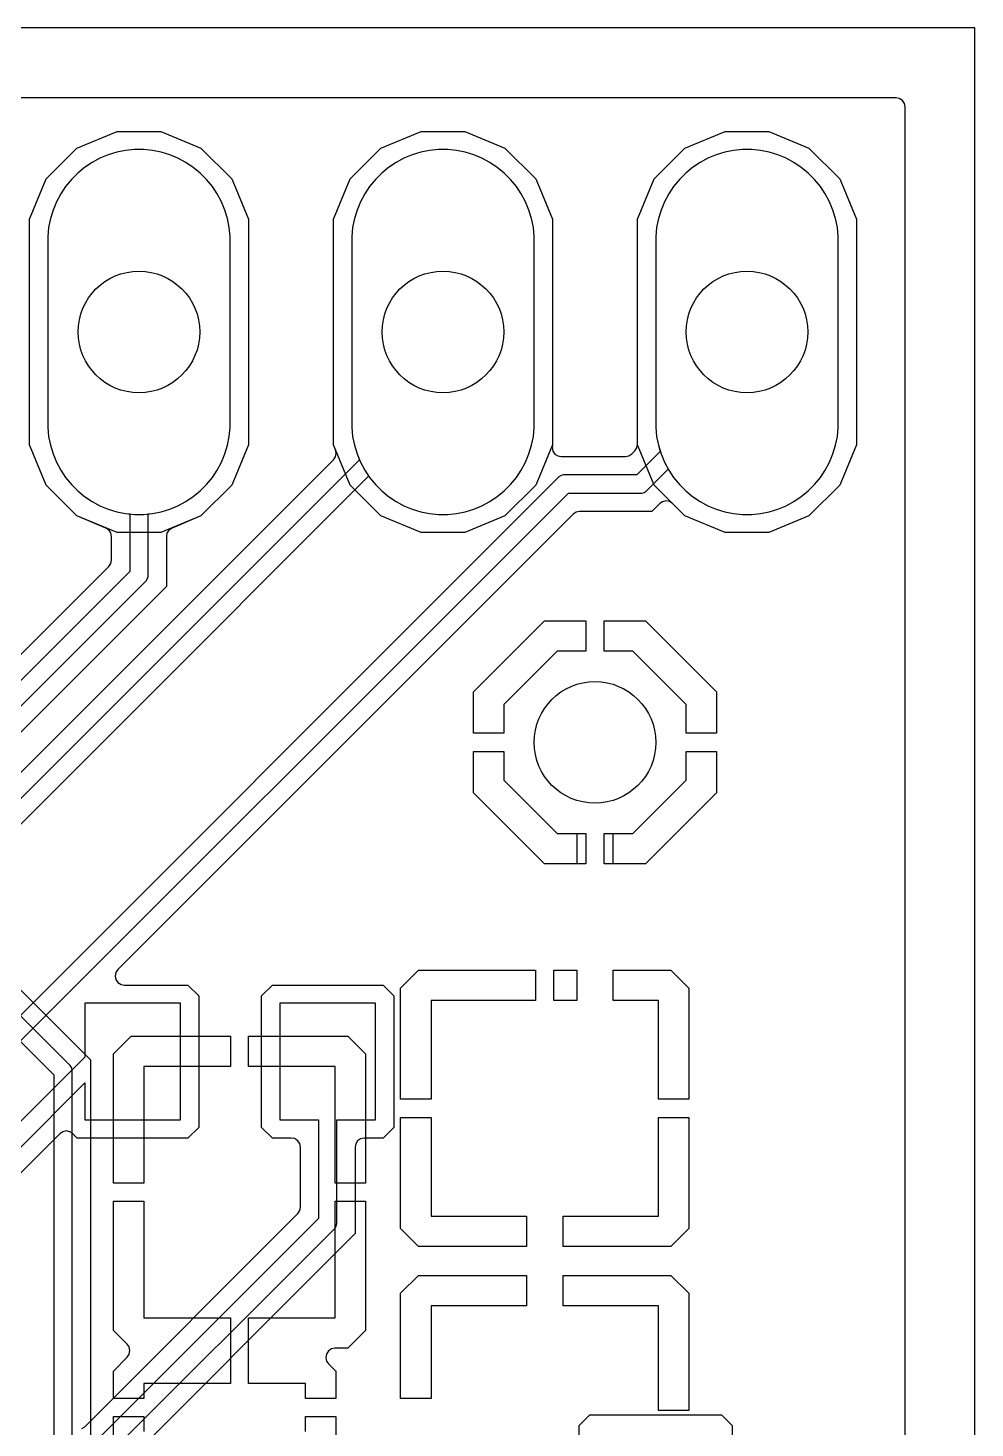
# Model space of a CAD drawing. Header units: millimetres. Extents: x 22.9 to 64.8, y 41.9 to 68.6.
# Drawn here: x 56.86 to 64.77, y 56.88 to 68.58 of the extents above; entities that cross this region are included whole.
import ezdxf

# ---------------------------------------------------------------- set-up
doc = ezdxf.new("R2010")
doc.units = ezdxf.units.MM

msp = doc.modelspace()

# ---------------------------------------------------------------- linework, layer by layer
at = {"layer": '16_copper'}
for points in [[(23.52, 42.494), (64.11, 42.494), (64.139, 42.5), (64.164, 42.517), (64.181, 42.543), (64.186, 42.57), (64.186, 67.92), (64.18, 67.949), (64.163, 67.974), (64.137, 67.991), (64.11, 67.996), (23.52, 67.996)], [(54.516, 61.062), (57.534, 64.08), (57.551, 64.106), (57.556, 64.134), (57.556, 64.332), (57.55, 64.362), (57.533, 64.387), (57.509, 64.402), (57.267, 64.503), (57.01, 64.76), (56.871, 65.096), (56.871, 66.984), (57.01, 67.32), (57.267, 67.577), (57.603, 67.716), (57.967, 67.716), (58.303, 67.577), (58.56, 67.32), (58.699, 66.984), (58.699, 65.096), (58.56, 64.76), (58.303, 64.503), (58.061, 64.402), (58.035, 64.385), (58.019, 64.36), (58.014, 64.332), (58.014, 63.913), (54.965, 60.865)], [(55.195, 60.757), (59.411, 64.973), (59.428, 64.998), (59.433, 65.028), (59.427, 65.056), (59.411, 65.096), (59.411, 66.984), (59.55, 67.32), (59.807, 67.577), (60.143, 67.716), (60.507, 67.716), (60.843, 67.577), (61.1, 67.32), (61.239, 66.984), (61.239, 65.087), (61.237, 65.074), (61.243, 65.045), (61.26, 65.02), (61.286, 65.004), (61.313, 64.999), (61.85, 64.999), (61.879, 65.005), (61.904, 65.021), (61.928, 65.046), (61.945, 65.071), (61.951, 65.099), (61.951, 66.984), (62.09, 67.32), (62.347, 67.577), (62.683, 67.716), (63.047, 67.716), (63.383, 67.577), (63.64, 67.32), (63.779, 66.984), (63.779, 65.096), (63.64, 64.76), (63.383, 64.503), (63.047, 64.364), (62.683, 64.364), (62.347, 64.503), (62.243, 64.606), (62.218, 64.623), (62.188, 64.629), (62.159, 64.622), (62.136, 64.606), (62.071, 64.541), (61.467, 64.541), (61.438, 64.535), (61.413, 64.519), (57.608, 60.713), (57.591, 60.688), (57.585, 60.658), (57.592, 60.629), (57.609, 60.604), (57.635, 60.588), (57.662, 60.583), (58.194, 60.583), (58.284, 60.494), (58.284, 59.394), (58.194, 59.305), (57.269, 59.305), (57.233, 59.341), (57.207, 59.358), (57.177, 59.364), (57.148, 59.357), (57.125, 59.341), (56.385, 58.602)], [(54.635, 60.75), (57.846, 63.961), (57.856, 63.979), (57.861, 63.998), (57.861, 64.52), (57.897, 64.523), (57.97, 64.538), (58.042, 64.56), (58.111, 64.588), (58.177, 64.624), (58.239, 64.665), (58.297, 64.713), (58.35, 64.766), (58.398, 64.824), (58.439, 64.886), (58.475, 64.952), (58.503, 65.021), (58.525, 65.093), (58.54, 65.166), (58.547, 65.241), (58.547, 66.839), (58.54, 66.914), (58.525, 66.987), (58.503, 67.059), (58.475, 67.128), (58.439, 67.194), (58.398, 67.256), (58.35, 67.314), (58.297, 67.367), (58.239, 67.415), (58.177, 67.456), (58.111, 67.492), (58.042, 67.52), (57.97, 67.542), (57.897, 67.557), (57.822, 67.564), (57.748, 67.564), (57.673, 67.557), (57.6, 67.542), (57.528, 67.52), (57.459, 67.492), (57.393, 67.456), (57.331, 67.415), (57.273, 67.367), (57.22, 67.314), (57.172, 67.256), (57.131, 67.194), (57.095, 67.128), (57.067, 67.059), (57.045, 66.987), (57.03, 66.914), (57.023, 66.839), (57.023, 65.241), (57.03, 65.166), (57.045, 65.093), (57.067, 65.021), (57.095, 64.952), (57.131, 64.886), (57.172, 64.824), (57.22, 64.766), (57.273, 64.713), (57.331, 64.665), (57.393, 64.624), (57.459, 64.588), (57.528, 64.56), (57.6, 64.538), (57.673, 64.523), (57.709, 64.52), (57.709, 64.04), (54.525, 60.855)], [(55.425, 60.555), (59.704, 64.835), (59.712, 64.824), (59.76, 64.766), (59.813, 64.713), (59.871, 64.665), (59.933, 64.624), (59.999, 64.588), (60.068, 64.56), (60.14, 64.538), (60.213, 64.523), (60.288, 64.516), (60.362, 64.516), (60.437, 64.523), (60.51, 64.538), (60.582, 64.56), (60.651, 64.588), (60.717, 64.624), (60.779, 64.665), (60.837, 64.713), (60.89, 64.766), (60.938, 64.824), (60.979, 64.886), (61.015, 64.952), (61.043, 65.021), (61.065, 65.093), (61.08, 65.166), (61.087, 65.241), (61.087, 66.839), (61.08, 66.914), (61.065, 66.987), (61.043, 67.059), (61.015, 67.128), (60.979, 67.194), (60.938, 67.256), (60.89, 67.314), (60.837, 67.367), (60.779, 67.415), (60.717, 67.456), (60.651, 67.492), (60.582, 67.52), (60.51, 67.542), (60.437, 67.557), (60.362, 67.564), (60.288, 67.564), (60.213, 67.557), (60.14, 67.542), (60.068, 67.52), (59.999, 67.492), (59.933, 67.456), (59.871, 67.415), (59.813, 67.367), (59.76, 67.314), (59.712, 67.256), (59.671, 67.194), (59.635, 67.128), (59.607, 67.059), (59.585, 66.987), (59.57, 66.914), (59.563, 66.839), (59.563, 65.241), (59.57, 65.166), (59.585, 65.093), (59.607, 65.021), (59.627, 64.973), (55.261, 60.607)], [(56.323, 59.645), (61.373, 64.694), (61.986, 64.694), (62.005, 64.699), (62.023, 64.709), (62.207, 64.893), (62.211, 64.886), (62.252, 64.824), (62.3, 64.766), (62.353, 64.713), (62.411, 64.665), (62.473, 64.624), (62.539, 64.588), (62.608, 64.56), (62.68, 64.538), (62.753, 64.523), (62.828, 64.516), (62.902, 64.516), (62.977, 64.523), (63.05, 64.538), (63.122, 64.56), (63.191, 64.588), (63.257, 64.624), (63.319, 64.665), (63.377, 64.713), (63.43, 64.766), (63.478, 64.824), (63.519, 64.886), (63.555, 64.952), (63.583, 65.021), (63.605, 65.093), (63.62, 65.166), (63.627, 65.241), (63.627, 66.839), (63.62, 66.914), (63.605, 66.987), (63.583, 67.059), (63.555, 67.128), (63.519, 67.194), (63.478, 67.256), (63.43, 67.314), (63.377, 67.367), (63.319, 67.415), (63.257, 67.456), (63.191, 67.492), (63.122, 67.52), (63.05, 67.542), (62.977, 67.557), (62.902, 67.564), (62.828, 67.564), (62.753, 67.557), (62.68, 67.542), (62.608, 67.52), (62.539, 67.492), (62.473, 67.456), (62.411, 67.415), (62.353, 67.367), (62.3, 67.314), (62.252, 67.256), (62.211, 67.194), (62.175, 67.128), (62.147, 67.059), (62.125, 66.987), (62.11, 66.914), (62.103, 66.839), (62.103, 65.241), (62.11, 65.166), (62.125, 65.093), (62.14, 65.042), (61.944, 64.846), (61.331, 64.846), (61.312, 64.841), (61.294, 64.831), (56.216, 59.752)], [(57.307, 56.877), (57.332, 56.893), (59.111, 58.673), (59.128, 58.698), (59.134, 58.726), (59.134, 59.228), (59.128, 59.258), (59.11, 59.283), (59.085, 59.3), (59.057, 59.305), (58.9, 59.305), (58.81, 59.394), (58.81, 60.494), (58.9, 60.583), (59.825, 60.583), (59.914, 60.494), (59.914, 59.394), (59.825, 59.305), (59.667, 59.305), (59.637, 59.299), (59.612, 59.281), (59.596, 59.256), (59.591, 59.228), (59.591, 58.506), (57.499, 56.413)], [(56.21, 58.642), (57.332, 59.765), (57.332, 59.457), (58.131, 59.457), (58.131, 60.431), (57.332, 60.431), (57.332, 59.98), (56.073, 58.721)], [(57.451, 56.581), (59.423, 58.553), (59.433, 58.571), (59.438, 58.59), (59.438, 59.457), (59.762, 59.457), (59.762, 60.431), (58.963, 60.431), (58.963, 59.457), (59.286, 59.457), (59.286, 58.632), (57.372, 56.718)], [(61.464, 56.258), (61.464, 56.904), (61.553, 56.993), (62.653, 56.993), (62.742, 56.904), (62.742, 55.979)]]:
    msp.add_lwpolyline(points, dxfattribs=at)
for points in [[(60.579, 62.687), (60.579, 63.032), (61.174, 63.627), (61.519, 63.627), (61.519, 63.373), (61.279, 63.373), (60.833, 62.927), (60.833, 62.687)], [(62.357, 62.687), (62.357, 62.927), (61.911, 63.373), (61.671, 63.373), (61.671, 63.627), (62.016, 63.627), (62.611, 63.032), (62.611, 62.687)], [(61.174, 61.595), (60.579, 62.19), (60.579, 62.535), (60.833, 62.535), (60.833, 62.295), (61.279, 61.849), (61.519, 61.849), (61.519, 61.595)], [(61.671, 61.595), (61.671, 61.849), (61.911, 61.849), (62.357, 62.295), (62.357, 62.535), (62.611, 62.535), (62.611, 62.19), (62.016, 61.595)]]:
    msp.add_lwpolyline(points, close=True, dxfattribs=at)
at = {"layer": '1_copper'}
for points in [[(23.52, 42.494), (64.11, 42.494), (64.139, 42.5), (64.164, 42.517), (64.181, 42.543), (64.186, 42.57), (64.186, 67.92), (64.18, 67.949), (64.163, 67.974), (64.137, 67.991), (64.11, 67.996), (23.52, 67.996)], [(54.338, 62.999), (57.379, 59.959), (57.379, 56.31)], [(57.226, 56.215), (57.226, 59.874), (57.221, 59.893), (57.211, 59.911), (54.29, 62.831), (54.273, 62.842), (54.254, 62.847), (53.333, 62.847), (53.314, 62.842), (53.297, 62.831), (53, 62.535), (46.819, 62.535), (46.8, 62.53), (46.706, 62.53), (46.686, 62.524), (46.669, 62.514), (45.76, 61.606), (45.708, 61.658), (44.665, 60.615), (44.717, 60.563), (42.992, 58.838)], [(43.129, 58.759), (44.825, 60.455), (44.877, 60.403), (45.92, 61.446), (45.868, 61.498), (46.747, 62.377), (46.834, 62.377), (46.853, 62.382), (53.042, 62.382), (53.061, 62.388), (53.078, 62.398), (53.375, 62.694), (54.212, 62.694), (57.074, 59.832), (57.074, 56.174)], [(57.571, 56.748), (57.571, 56.977), (57.825, 56.977), (57.825, 56.853)], [(59.175, 56.853), (59.175, 56.977), (59.429, 56.977), (59.429, 56.748)]]:
    msp.add_lwpolyline(points, dxfattribs=at)
for points in [[(57.603, 64.364), (57.267, 64.503), (57.01, 64.76), (56.871, 65.096), (56.871, 66.984), (57.01, 67.32), (57.267, 67.577), (57.603, 67.716), (57.967, 67.716), (58.303, 67.577), (58.56, 67.32), (58.699, 66.984), (58.699, 65.096), (58.56, 64.76), (58.303, 64.503), (57.967, 64.364)], [(60.143, 64.364), (59.807, 64.503), (59.55, 64.76), (59.411, 65.096), (59.411, 66.984), (59.55, 67.32), (59.807, 67.577), (60.143, 67.716), (60.507, 67.716), (60.843, 67.577), (61.1, 67.32), (61.239, 66.984), (61.239, 65.096), (61.1, 64.76), (60.843, 64.503), (60.507, 64.364)], [(62.683, 64.364), (62.347, 64.503), (62.09, 64.76), (61.951, 65.096), (61.951, 66.984), (62.09, 67.32), (62.347, 67.577), (62.683, 67.716), (63.047, 67.716), (63.383, 67.577), (63.64, 67.32), (63.779, 66.984), (63.779, 65.096), (63.64, 64.76), (63.383, 64.503), (63.047, 64.364)], [(57.897, 64.523), (57.97, 64.538), (58.042, 64.56), (58.111, 64.588), (58.177, 64.624), (58.239, 64.665), (58.297, 64.713), (58.35, 64.766), (58.398, 64.824), (58.439, 64.886), (58.475, 64.952), (58.503, 65.021), (58.525, 65.093), (58.54, 65.166), (58.547, 65.241), (58.547, 66.839), (58.54, 66.914), (58.525, 66.987), (58.503, 67.059), (58.475, 67.128), (58.439, 67.194), (58.398, 67.256), (58.35, 67.314), (58.297, 67.367), (58.239, 67.415), (58.177, 67.456), (58.111, 67.492), (58.042, 67.52), (57.97, 67.542), (57.897, 67.557), (57.822, 67.564), (57.748, 67.564), (57.673, 67.557), (57.6, 67.542), (57.528, 67.52), (57.459, 67.492), (57.393, 67.456), (57.331, 67.415), (57.273, 67.367), (57.22, 67.314), (57.172, 67.256), (57.131, 67.194), (57.095, 67.128), (57.067, 67.059), (57.045, 66.987), (57.03, 66.914), (57.023, 66.839), (57.023, 65.241), (57.03, 65.166), (57.045, 65.093), (57.067, 65.021), (57.095, 64.952), (57.131, 64.886), (57.172, 64.824), (57.22, 64.766), (57.273, 64.713), (57.331, 64.665), (57.393, 64.624), (57.459, 64.588), (57.528, 64.56), (57.6, 64.538), (57.673, 64.523), (57.748, 64.516), (57.822, 64.516)], [(60.437, 64.523), (60.51, 64.538), (60.582, 64.56), (60.651, 64.588), (60.717, 64.624), (60.779, 64.665), (60.837, 64.713), (60.89, 64.766), (60.938, 64.824), (60.979, 64.886), (61.015, 64.952), (61.043, 65.021), (61.065, 65.093), (61.08, 65.166), (61.087, 65.241), (61.087, 66.839), (61.08, 66.914), (61.065, 66.987), (61.043, 67.059), (61.015, 67.128), (60.979, 67.194), (60.938, 67.256), (60.89, 67.314), (60.837, 67.367), (60.779, 67.415), (60.717, 67.456), (60.651, 67.492), (60.582, 67.52), (60.51, 67.542), (60.437, 67.557), (60.362, 67.564), (60.288, 67.564), (60.213, 67.557), (60.14, 67.542), (60.068, 67.52), (59.999, 67.492), (59.933, 67.456), (59.871, 67.415), (59.813, 67.367), (59.76, 67.314), (59.712, 67.256), (59.671, 67.194), (59.635, 67.128), (59.607, 67.059), (59.585, 66.987), (59.57, 66.914), (59.563, 66.839), (59.563, 65.241), (59.57, 65.166), (59.585, 65.093), (59.607, 65.021), (59.635, 64.952), (59.671, 64.886), (59.712, 64.824), (59.76, 64.766), (59.813, 64.713), (59.871, 64.665), (59.933, 64.624), (59.999, 64.588), (60.068, 64.56), (60.14, 64.538), (60.213, 64.523), (60.288, 64.516), (60.362, 64.516)], [(62.977, 64.523), (63.05, 64.538), (63.122, 64.56), (63.191, 64.588), (63.257, 64.624), (63.319, 64.665), (63.377, 64.713), (63.43, 64.766), (63.478, 64.824), (63.519, 64.886), (63.555, 64.952), (63.583, 65.021), (63.605, 65.093), (63.62, 65.166), (63.627, 65.241), (63.627, 66.839), (63.62, 66.914), (63.605, 66.987), (63.583, 67.059), (63.555, 67.128), (63.519, 67.194), (63.478, 67.256), (63.43, 67.314), (63.377, 67.367), (63.319, 67.415), (63.257, 67.456), (63.191, 67.492), (63.122, 67.52), (63.05, 67.542), (62.977, 67.557), (62.902, 67.564), (62.828, 67.564), (62.753, 67.557), (62.68, 67.542), (62.608, 67.52), (62.539, 67.492), (62.473, 67.456), (62.411, 67.415), (62.353, 67.367), (62.3, 67.314), (62.252, 67.256), (62.211, 67.194), (62.175, 67.128), (62.147, 67.059), (62.125, 66.987), (62.11, 66.914), (62.103, 66.839), (62.103, 65.241), (62.11, 65.166), (62.125, 65.093), (62.147, 65.021), (62.175, 64.952), (62.211, 64.886), (62.252, 64.824), (62.3, 64.766), (62.353, 64.713), (62.411, 64.665), (62.473, 64.624), (62.539, 64.588), (62.608, 64.56), (62.68, 64.538), (62.753, 64.523), (62.828, 64.516), (62.902, 64.516)], [(60.579, 62.687), (60.579, 63.032), (61.174, 63.627), (61.519, 63.627), (61.519, 63.373), (61.279, 63.373), (60.833, 62.927), (60.833, 62.687)], [(62.357, 62.687), (62.357, 62.927), (61.911, 63.373), (61.671, 63.373), (61.671, 63.627), (62.016, 63.627), (62.611, 63.032), (62.611, 62.687)], [(61.174, 61.595), (60.579, 62.19), (60.579, 62.535), (60.833, 62.535), (60.833, 62.295), (61.279, 61.849), (61.443, 61.849), (61.443, 61.595)], [(61.747, 61.595), (61.747, 61.849), (61.911, 61.849), (62.357, 62.295), (62.357, 62.535), (62.611, 62.535), (62.611, 62.19), (62.016, 61.595)], [(59.971, 59.629), (59.971, 60.558), (60.12, 60.707), (61.099, 60.707), (61.099, 60.453), (60.225, 60.453), (60.225, 59.629)], [(61.251, 60.453), (61.251, 60.707), (61.443, 60.707), (61.443, 60.453)], [(62.125, 59.629), (62.125, 60.453), (61.747, 60.453), (61.747, 60.707), (62.23, 60.707), (62.379, 60.558), (62.379, 59.629)], [(57.571, 58.929), (57.571, 60.008), (57.72, 60.157), (58.549, 60.157), (58.549, 59.903), (57.825, 59.903), (57.825, 58.929)], [(59.425, 58.929), (59.425, 59.903), (58.701, 59.903), (58.701, 60.157), (59.53, 60.157), (59.679, 60.008), (59.679, 58.929)], [(60.12, 58.399), (59.971, 58.548), (59.971, 59.477), (60.225, 59.477), (60.225, 58.653), (61.023, 58.653), (61.023, 58.399)], [(61.328, 58.399), (61.328, 58.653), (62.125, 58.653), (62.125, 59.477), (62.379, 59.477), (62.379, 58.548), (62.23, 58.399)], [(57.571, 57.129), (57.571, 57.358), (57.687, 57.474), (57.704, 57.499), (57.709, 57.529), (57.703, 57.559), (57.687, 57.582), (57.571, 57.698), (57.571, 58.777), (57.825, 58.777), (57.825, 57.803), (58.549, 57.803), (58.549, 57.253), (57.825, 57.253), (57.825, 57.129)], [(59.175, 57.129), (59.175, 57.253), (58.701, 57.253), (58.701, 57.803), (59.425, 57.803), (59.425, 58.777), (59.679, 58.777), (59.679, 57.698), (59.53, 57.549), (59.422, 57.549), (59.393, 57.543), (59.368, 57.526), (59.351, 57.5), (59.346, 57.47), (59.353, 57.441), (59.368, 57.419), (59.429, 57.358), (59.429, 57.129)], [(59.971, 57.129), (59.971, 58.008), (60.12, 58.157), (61.023, 58.157), (61.023, 57.903), (60.225, 57.903), (60.225, 57.129)], [(62.125, 57.029), (62.125, 57.903), (61.328, 57.903), (61.328, 58.157), (62.23, 58.157), (62.379, 58.008), (62.379, 57.029)]]:
    msp.add_lwpolyline(points, close=True, dxfattribs=at)
at = {"layer": 'drills_PTH'}
for centre in [(57.785, 66.04), (60.325, 66.04), (62.865, 66.04), (61.595, 62.611)]:
    msp.add_circle(centre, 0.508, dxfattribs=at)
at = {"layer": 'outline'}
msp.add_lwpolyline([(22.86, 41.91), (64.77, 41.91), (64.77, 68.58), (22.86, 68.58), (22.86, 41.91)], close=True, dxfattribs=at)

doc.saveas('drawing.dxf')
